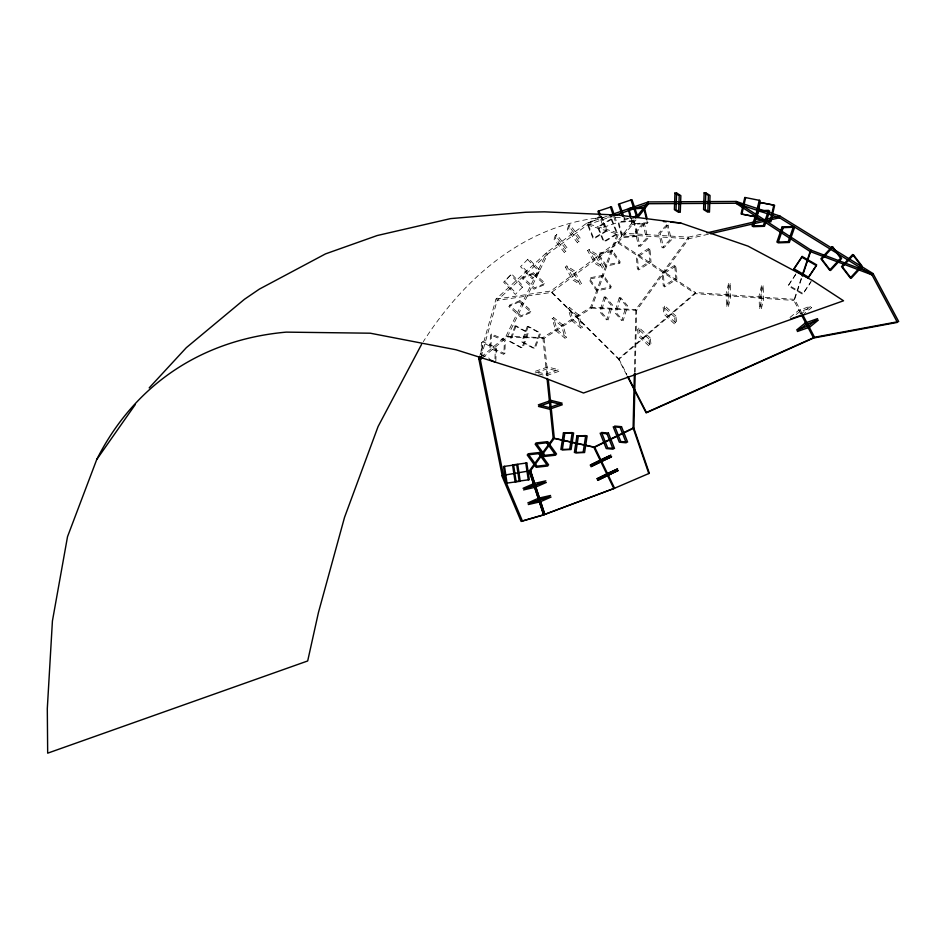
<?xml version="1.0" encoding="UTF-8"?>
<svg xmlns="http://www.w3.org/2000/svg" width="946" height="946" viewBox="0 0 946 946"><rect width="100%" height="100%" fill="white"/><g stroke="black" fill="none" stroke-linecap="round" stroke-linejoin="round"><path stroke-width="0.71" stroke-dasharray="4.73 3.55" d="M634.399 372.44L635.866 309.519L688.499 237.174L617.667 232.846L586.508 223.327L546.823 252.428L495.964 299.149L480.083 354.821M635.204 372.156L636.646 310.371L688.783 238.723M480.982 354.608L481.396 342.346L495.337 348.341L494.876 361.963M495.834 361.159L496.295 347.525L482.354 341.541L481.904 355.164L489.496 358.439M481.1 356.843L497.206 300.402M800.659 313.398L793.848 300.438L801.77 276.681M802.196 313.741L794.652 299.362L801.948 277.497M481.124 357.115L505.992 336.244L542.862 337.604L590.623 307.261L617.667 232.846M482.543 357.777L507.352 336.953L544.033 338.301L591.546 308.124L618.317 234.419L688.889 238.723L709.027 234.076M505.992 336.244L546.823 252.428M507.352 336.953L547.805 253.918L587.312 224.935L612.381 216.256M795.917 273.902L788.456 285.089L803.012 293.508L811.219 281.199M795.657 274.707L788.184 285.893L802.74 294.312L810.959 282.003M496.023 299.102L550.809 291.013L617.549 241.407L633.82 220.513M547.805 253.918L497.158 300.438L551.483 292.42L618.01 242.98L635.984 219.886M794.652 299.362L695.594 292.551L618.649 358.652L550.773 291.037M626.749 375.124L618.719 359.492L695.345 293.662L793.848 300.438M789.993 317.442L798.613 310.418L810.947 306.043L802.326 313.067L798.211 314.521M796.154 314.533L799.382 311.896L811.715 307.521L804.183 313.67M599.397 216.539L587.182 223.871L593.083 238.534L606.516 230.469L600.615 215.806M586.508 223.327L607.096 216.196M535.093 373.031L547.888 368.597L558.838 371.34L546.043 375.763L536.465 373.374M628.049 218.822L623.863 220.217L622.953 217.545M688.381 237.174L704.108 233.532M648.152 222.653L632.685 223.753L631.278 218.219M590.623 307.261L635.866 309.519M591.546 308.124L636.658 310.371M628.546 218.443L611.128 216.906A484.884 299.906 85.9 0 0 423.276 341.672M630.001 218.573L634.352 218.952M587.312 224.935L618.317 234.419M617.549 241.407L695.594 292.551M618.01 242.98L695.345 293.662M551.518 292.409L618.79 359.433M527.572 259.441L539.267 271.679L532.231 278.893L520.537 266.654L528.578 258.53L540.261 270.757L533.225 277.97L521.542 265.731M522.358 287.217L510.674 274.979L503.639 282.192L515.322 294.419L523.363 286.295L511.668 274.056L504.632 281.269L516.315 293.508M618.719 358.581L626.82 374.344M623.958 217.202L624.857 219.874M614.652 216.09L616.91 222.771L603.359 227.324L599.729 216.634M613.647 216.433L615.917 223.114M600.734 216.291L604.352 226.969M646.887 220.607L647.584 223.386L632.117 224.486L630.71 218.952M544.033 338.301L547.959 376.508M542.862 337.604L546.918 376.981M490.43 334.766L489.969 348.4L503.899 354.383L504.36 340.761L490.43 334.766M491.388 333.962L490.927 347.596L504.868 353.579L505.318 339.957L491.388 333.962M728.562 283.469L726.114 293.745L726.552 307.154L729.011 296.878L728.562 283.469M730.241 283.587L727.781 293.863L728.231 307.261L730.679 296.997L730.241 283.587M761.495 285.739L759.035 296.003L759.484 309.413L761.932 299.149L761.495 285.739M763.162 285.858L760.714 296.122L761.152 309.531L763.611 299.255L763.162 285.858M604.21 296.926L599.669 311.742L606.599 319.89L611.14 305.073L604.21 296.926M605.688 296.997L601.136 311.813L608.077 319.961L612.618 305.144L605.688 296.997M619.263 297.671L614.723 312.499L621.664 320.635L626.205 305.818L619.263 297.671M620.742 297.754L616.201 312.57L623.13 320.718L627.683 305.889L620.742 297.754M555.302 235.412L554.084 239.338L564.372 252.558L565.602 248.632L555.302 235.412M556.65 234.431L555.42 238.357L565.708 251.577L566.938 247.651L556.65 234.431M568.511 225.727L567.281 229.653L577.58 242.874L578.798 238.96L568.511 225.727M569.847 224.746L568.617 228.672L578.917 241.892L580.135 237.978L569.847 224.746M515.038 325.909L509.456 341.447L521.814 348.152L527.383 332.614L515.038 325.909M516.055 325.944L510.473 341.482L522.819 348.187L528.4 332.649L516.055 325.944M527.3 326.358L521.719 341.896L534.064 348.601L539.646 333.063L527.3 326.358M528.306 326.394L522.736 341.932L535.081 348.636L540.663 333.11L528.306 326.394M643.02 223.563L635.263 231.628L638.585 246.48L646.355 238.427L643.02 223.563M644.486 223.658L636.729 231.723L640.052 246.575L647.821 238.51L644.486 223.658M666.575 225.006L658.806 233.071L662.141 247.923L669.898 239.858L666.575 225.006M668.042 225.101L660.273 233.154L663.607 248.018L671.364 239.953L668.042 225.101M648.814 248.349L636.303 256.236L637.403 269.243L649.914 261.356L648.814 248.349M649.949 249.094L637.438 256.981L638.538 269.988L651.049 262.101L649.949 249.094M674.711 265.318L662.2 273.205L663.3 286.212L675.811 278.325L674.711 265.318M675.846 266.062L663.335 273.95L664.435 286.957L676.946 279.07L675.846 266.062M601.455 216.066L588.022 224.119L593.922 238.782L607.356 230.729L601.455 216.066M610.974 218.975L597.541 227.028L603.442 241.691L616.875 233.638L610.974 218.975M611.826 219.236L598.38 227.288L604.281 241.951L617.726 233.899L611.826 219.236M533.461 272.803L522.913 277.391L534.679 287.915L545.227 283.327L533.461 272.803M532.858 274.056L522.298 278.644L534.064 289.157L544.624 284.569L532.858 274.056M519.91 300.615L509.362 305.203L521.128 315.728L531.676 311.139L519.91 300.615M519.307 301.857L508.759 306.445L520.525 316.969L531.073 312.381L519.307 301.857M547.722 366.989L534.928 371.411L545.877 374.155L558.672 369.72L547.722 366.989M612.5 250.477L598.132 253.28L605.972 264.975L620.34 262.172L612.5 250.477M612.074 251.671L597.706 254.462L605.546 266.169L619.902 263.366L612.074 251.671M603.536 275.168L589.169 277.958L597.009 289.665L611.376 286.863L603.536 275.168M603.099 276.35L588.731 279.153L596.571 290.848L610.939 288.057L603.099 276.35M634.092 220.536L618.625 221.648L622.468 236.878L637.935 235.779L634.092 220.536M633.524 221.269L618.057 222.381L621.9 237.612L637.368 236.5L633.524 221.269M596.559 254.261L588.779 249.306L595.897 262.16L603.69 267.115L596.559 254.261M595.235 255.243L587.454 250.3L594.573 263.154L602.365 268.096L595.235 255.243M574.352 270.769L566.559 265.814L573.69 278.668L581.471 283.623L574.352 270.769M573.028 271.75L565.235 266.796L572.365 279.661L580.146 284.604L573.028 271.75M578.822 315.03L569.374 307.32L572.945 319.665L582.393 327.387L578.822 315.03M577.474 315.893L568.014 308.171L571.585 320.528L581.045 328.238L577.474 315.893M562.953 325.105L553.493 317.395L557.064 329.752L566.524 337.462L562.953 325.105M561.593 325.968L552.133 318.258L555.704 330.615L565.164 338.325L561.593 325.968M675.822 315.952L664.246 305.322L665.18 313.161L676.757 323.792L675.822 315.952M674.581 317.005L663.016 306.374L663.95 314.214L675.527 324.845L674.581 317.005M650.233 337.923L638.668 327.292L639.602 335.132L651.167 345.763L650.233 337.923M649.003 338.987L637.427 328.357L638.373 336.197L649.937 346.827L649.003 338.987"/><path stroke-width="1.42" d="M633.099 428.041L634.364 373.906M635.168 373.623L633.903 428.053L594.703 447.198L554.309 438.235L530.6 470.659L501.794 475.602L521.151 521.447L543.773 514.896L529.133 470.848M745.602 197.702L741.877 214.186L756.327 216.965L760.052 200.481L744.798 197.43L741.073 213.914L755.535 216.693L759.248 200.209M756.433 219.034L760.158 202.55L774.62 205.329L770.895 221.802L755.641 218.763L759.366 202.278L773.816 205.057L770.091 221.541M502.172 475.542L478.865 359.007L479.681 356.216M503.449 475.377L480.308 359.646L481.1 356.843M802.243 275.286L810.166 251.53L735.893 203.248L648.578 203.721L615.16 215.298M802.397 276.137L811.065 250.182L736.106 201.451L648.282 201.936L609.839 215.239M135.325 404.486L96.74 459.508L67.521 536.689L52.42 620.99L47.3 708.625L47.678 753.17L307.687 660.958L318.459 612.452L344.521 517.391L378.081 426.54L421.62 344.285M547.06 378.435L553.209 438.223L529.382 470.812L543.583 514.884L613.848 488.55L649.346 473.296L633.832 428.089M635.629 218.183L648.282 201.936M637.793 217.58L648.578 203.721M149.196 387.872L186.315 347.679L244.435 299.303L259.393 289.098L325.507 253.883L377.229 235.53L450.603 218.609L525.716 212.247L544.47 211.845L618.542 215.097L680.813 223.055L748.061 246.149L812.401 280.454L843.525 300.781L583.516 393.004L541.242 376.626L455.96 349.748L370.264 333.205L286.248 332.129A484.884 325.625 54.1 0 0 96.74 459.508M478.865 359.007L481.147 357.103M480.296 359.669L482.566 357.765M553.209 438.223L593.804 447.233L633.17 428.006L648.79 473.544M873.052 273.583L898.7 321.569L814.541 337.273L646.39 412.444L628.168 376.981M810.166 251.53L871.987 274.872L897.387 322.397L813.584 338.029L646.153 412.894L627.411 376.425M790.761 318.92L803.107 314.545M633.229 217.072L637.415 215.676L631.987 199.641L618.424 204.194L622.503 216.208M706.969 232.87L779.859 216.007L873.123 273.607L811.065 250.182M710.47 233.733L779.528 217.769L871.928 274.848M663.394 221.518L666.291 221.778M670.655 222.156L680.813 223.055M736.106 201.451L779.882 216.019M735.893 203.248L779.528 217.769M489.803 359.787L494.876 361.963M802.882 315.042L814.541 337.273M802.019 315.988L813.584 338.029M594.703 447.198L614.593 488.207L544.683 514.388L530.6 470.659M593.804 447.233L613.848 488.55M503.177 475.412L522.393 520.927L544.872 514.411L530.339 470.682M630.982 199.984L636.422 216.019M619.429 203.839L623.497 215.865M614.191 214.754L611.471 206.748L597.919 211.289L599.279 215.298M610.477 207.091L613.197 215.109M598.913 210.946L600.272 214.955M647.111 218.502L644.309 207.422L628.842 208.522L630.935 216.835M646.544 219.224L643.741 208.144L628.274 209.255L630.367 217.556M525.775 463.138L528.282 479.87M516.717 464.711L519.212 481.455M513.583 464.746L516.09 481.479M504.525 466.319L507.021 483.051M548.266 379.452L554.309 438.235M674.971 192.996L674.38 209.705L678.637 212.353L679.216 195.645L674.971 192.996M676.603 192.984L676.023 209.705L680.269 212.353L680.86 195.633L676.603 192.984M704.155 192.83L703.576 209.551L707.821 212.2L708.412 195.479L704.155 192.83M705.799 192.83L705.208 209.539L709.465 212.188L710.044 195.467L705.799 192.83M563.426 432.913L560.883 449.539L569.669 449.22L572.212 432.594L563.426 432.913M564.845 433.233L562.302 449.858L571.088 449.539L573.631 432.913L564.845 433.233M576.918 435.905L574.376 452.531L583.162 452.223L585.704 435.598L576.918 435.905M578.349 436.224L575.807 452.85L584.593 452.531L587.135 435.905L578.349 436.224M757.273 210.733L751.987 225.94L763.327 225.574L768.613 210.355L757.273 210.733M758.408 211.466L753.134 226.685L764.474 226.307L769.748 211.1L758.408 211.466M782.141 226.898L776.867 242.105L788.195 241.738L793.481 226.52L782.141 226.898M783.288 227.643L778.002 242.85L789.342 242.472L794.616 227.265L783.288 227.643M802.125 256.437L793.907 268.747L808.463 277.166L816.682 264.856L802.125 256.437M801.853 257.241L793.647 269.551L808.203 277.958L816.41 265.649L801.853 257.241M831.948 246.764L820.88 258.766L829.618 270.166L840.675 258.163L831.948 246.764M832.882 247.119L821.826 259.121L830.553 270.521L841.609 258.518L832.882 247.119M852.583 254.557L841.526 266.559L850.253 277.958L861.309 265.956L852.583 254.557M853.517 254.912L842.46 266.914L851.187 278.313L862.255 266.311L853.517 254.912M805.212 323.012L796.591 330.024L808.925 325.649L817.545 318.636L805.212 323.012M805.992 324.49L797.372 331.502L809.705 327.127L818.325 320.115L805.992 324.49M603.501 458.574L590.186 465.148L610.891 455.203L603.501 458.574M604.234 460.087L590.919 466.674L611.636 456.717L604.234 460.087M610.146 472.291L596.843 478.865L617.549 468.92L610.146 472.291M610.891 473.804L597.576 480.391L618.294 470.434L610.891 473.804M533.958 483.536L523.079 488.302L534.928 485.594L545.818 480.828L533.958 483.536M534.478 485.132L523.599 489.898L535.46 487.202L546.339 482.436L534.478 485.132M538.676 498.175L527.785 502.941L539.646 500.233L550.525 495.468L538.676 498.175M539.196 499.772L528.317 504.537L540.166 501.829L551.057 497.064L539.196 499.772M551.163 400.418L538.357 404.841L549.319 407.572L562.113 403.15L551.163 400.418M551.329 402.026L538.522 406.449L549.484 409.192L562.279 404.77L551.329 402.026M526.804 462.961L512.555 464.924L515.062 481.656L529.311 479.693L526.804 462.961M517.746 464.533L503.497 466.496L506.004 483.229L520.241 481.266L517.746 464.533M547.58 441.652L535.944 442.953L544.931 455.333L556.567 454.033L547.58 441.652M546.741 442.799L535.105 444.1L544.092 456.48L555.728 455.18L546.741 442.799M539.658 452.484L528.022 453.784L537.009 466.165L548.645 464.864L539.658 452.484M538.818 453.631L527.182 454.931L536.169 467.312L547.805 466.011L538.818 453.631M621.498 426.681L614.628 426.078L620.753 441.498L627.624 442.101L621.498 426.681M620.079 427.367L613.209 426.776L619.334 442.196L626.205 442.799L620.079 427.367M608.42 433.067L601.55 432.464L607.675 447.896L614.545 448.487L608.42 433.067M607.001 433.765L600.131 433.162L606.256 448.581L613.126 449.184L607.001 433.765"/></g></svg>
